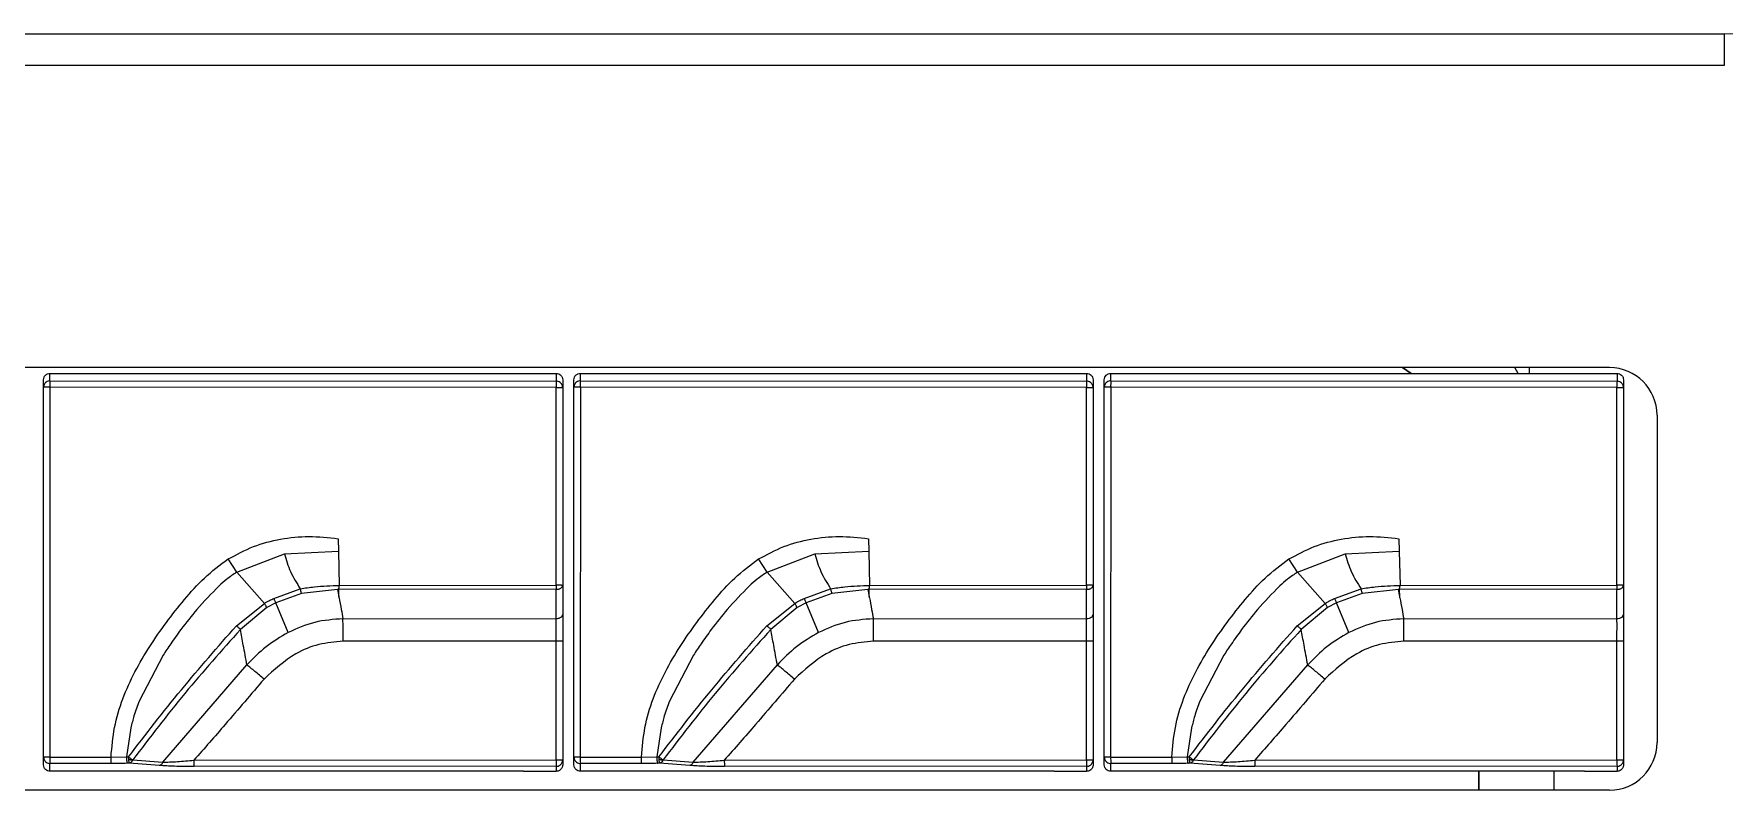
# Model space of a CAD drawing. Header units: millimetres. Extents: x 271 to 405, y 465 to 539.
# Drawn here: x 338.24 to 359.57, y 507.01 to 516.55 of the extents above; entities that cross this region are included whole.
import ezdxf

# ---------------------------------------------------------------- set-up
doc = ezdxf.new("R2010")
doc.units = ezdxf.units.MM

msp = doc.modelspace()

# ---------------------------------------------------------------- linework, layer by layer
at = {"color": 7, "linetype": 'Continuous', "lineweight": 25}
for p, q in [((290.122, 516.554), (359.573, 516.554)), ((290.122, 516.554), (358.667, 516.554)), ((359.573, 516.554), (359.573, 516.154)), ((359.573, 516.154), (290.122, 516.154)), ((358.126, 512.342), (291.621, 512.341)), ((338.443, 512.269), (344.833, 512.269)), ((338.443, 512.175), (338.443, 512.269)), ((344.833, 512.269), (344.833, 512.17)), ((345.137, 512.269), (351.527, 512.269)), ((345.137, 512.175), (345.137, 512.269)), ((351.527, 512.269), (351.527, 512.17)), ((351.831, 512.269), (358.221, 512.269)), ((351.831, 512.175), (351.831, 512.269)), ((355.513, 512.342), (355.623, 512.269)), ((355.624, 512.269), (355.514, 512.342)), ((356.974, 512.269), (356.93, 512.342)), ((357.11, 512.342), (357.11, 512.269)), ((358.221, 512.269), (358.221, 512.17)), ((338.362, 512.096), (338.362, 512.189)), ((338.362, 507.427), (338.362, 512.096)), ((338.443, 512.097), (338.442, 507.428)), ((338.443, 512.175), (344.833, 512.17)), ((344.832, 512.092), (338.443, 512.097)), ((344.832, 509.595), (344.832, 512.092)), ((344.914, 512.189), (344.914, 512.091)), ((344.914, 512.091), (344.914, 509.594)), ((345.056, 512.096), (345.056, 512.189)), ((345.056, 507.427), (345.056, 512.096)), ((345.137, 512.097), (345.136, 507.428)), ((345.137, 512.175), (351.527, 512.17)), ((351.526, 512.092), (345.137, 512.097)), ((351.526, 509.595), (351.526, 512.092)), ((351.608, 512.189), (351.608, 512.091)), ((351.608, 512.091), (351.608, 509.594)), ((351.75, 512.096), (351.75, 512.189)), ((351.75, 507.427), (351.75, 512.096)), ((351.831, 512.097), (351.83, 507.428)), ((351.831, 512.175), (358.221, 512.17)), ((358.22, 512.092), (351.831, 512.097)), ((358.22, 509.595), (358.22, 512.092)), ((358.302, 512.189), (358.302, 512.091)), ((358.302, 512.091), (358.302, 509.594)), ((358.726, 511.742), (358.726, 507.61)), ((342.078, 510.183), (342.083, 510.024)), ((348.772, 510.183), (348.777, 510.024)), ((355.466, 510.183), (355.471, 510.024)), ((340.801, 509.76), (340.691, 509.927)), ((340.801, 509.76), (341.401, 509.993)), ((341.401, 509.993), (342.083, 510.024)), ((342.083, 510.024), (342.094, 509.593)), ((347.495, 509.76), (347.385, 509.927)), ((347.495, 509.76), (348.095, 509.993)), ((348.095, 509.993), (348.777, 510.024)), ((348.777, 510.024), (348.788, 509.593)), ((354.189, 509.76), (354.079, 509.927)), ((354.189, 509.76), (354.789, 509.993)), ((354.789, 509.993), (355.471, 510.024)), ((355.471, 510.024), (355.482, 509.593)), ((341.149, 509.367), (340.801, 509.76)), ((347.843, 509.367), (347.495, 509.76)), ((354.537, 509.367), (354.189, 509.76)), ((341.267, 509.43), (341.602, 509.551)), ((341.618, 509.49), (341.293, 509.374)), ((342.073, 509.542), (341.618, 509.49)), ((342.088, 509.542), (342.073, 509.542)), ((344.832, 509.545), (342.088, 509.542)), ((342.089, 509.452), (342.088, 509.542)), ((342.094, 509.593), (344.832, 509.595)), ((344.832, 509.176), (344.832, 509.545)), ((344.914, 509.594), (344.914, 509.226)), ((347.961, 509.43), (348.296, 509.551)), ((348.312, 509.49), (347.987, 509.374)), ((348.767, 509.542), (348.312, 509.49)), ((348.782, 509.542), (348.767, 509.542)), ((351.526, 509.545), (348.782, 509.542)), ((348.784, 509.452), (348.782, 509.542)), ((348.788, 509.593), (351.526, 509.595)), ((351.526, 509.176), (351.526, 509.545)), ((351.608, 509.594), (351.608, 509.226)), ((354.655, 509.43), (354.99, 509.551)), ((355.006, 509.49), (354.681, 509.374)), ((355.461, 509.542), (355.006, 509.49)), ((355.476, 509.542), (355.461, 509.542)), ((358.22, 509.545), (355.476, 509.542)), ((355.478, 509.452), (355.476, 509.542)), ((355.482, 509.593), (358.22, 509.595)), ((358.22, 509.176), (358.22, 509.545)), ((358.302, 509.594), (358.302, 509.226)), ((340.796, 509.085), (341.149, 509.367)), ((341.179, 509.313), (340.847, 509.038)), ((341.293, 509.374), (341.179, 509.313)), ((341.449, 508.999), (341.293, 509.374)), ((347.49, 509.085), (347.843, 509.367)), ((347.873, 509.313), (347.541, 509.038)), ((347.987, 509.374), (347.873, 509.313)), ((348.143, 508.999), (347.987, 509.374)), ((354.184, 509.085), (354.537, 509.367)), ((354.567, 509.313), (354.235, 509.038)), ((354.681, 509.374), (354.567, 509.313)), ((354.837, 508.999), (354.681, 509.374)), ((342.141, 509.173), (344.832, 509.176)), ((348.835, 509.173), (351.526, 509.176)), ((355.529, 509.173), (358.22, 509.176)), ((342.142, 508.893), (344.832, 508.896)), ((344.832, 508.893), (342.142, 508.89)), ((344.832, 507.391), (344.832, 508.893)), ((344.914, 508.893), (344.914, 507.391)), ((348.836, 508.893), (351.526, 508.896)), ((351.526, 508.893), (348.836, 508.89)), ((351.526, 507.391), (351.526, 508.893)), ((351.608, 508.893), (351.608, 507.391)), ((355.53, 508.893), (358.22, 508.896)), ((358.22, 508.893), (355.53, 508.89)), ((358.22, 507.391), (358.22, 508.893)), ((358.302, 508.893), (358.302, 507.391)), ((339.87, 508.712), (339.567, 508.133)), ((346.564, 508.712), (346.261, 508.133)), ((353.258, 508.712), (352.955, 508.133)), ((339.866, 507.363), (340.929, 508.59)), ((346.56, 507.363), (347.623, 508.59)), ((353.254, 507.363), (354.317, 508.59)), ((339.464, 507.798), (339.408, 507.43)), ((346.158, 507.798), (346.102, 507.43)), ((352.852, 507.798), (352.796, 507.43)), ((338.362, 507.328), (338.362, 507.427)), ((338.442, 507.428), (339.213, 507.428)), ((339.213, 507.348), (338.443, 507.347)), ((338.443, 507.248), (338.443, 507.347)), ((339.213, 507.428), (339.408, 507.43)), ((339.408, 507.43), (339.433, 507.43)), ((339.443, 507.349), (339.419, 507.349)), ((339.433, 507.43), (339.434, 507.4)), ((339.823, 507.321), (339.443, 507.349)), ((339.487, 507.391), (339.866, 507.363)), ((340.26, 507.388), (344.832, 507.391)), ((344.914, 507.391), (344.914, 507.328)), ((345.056, 507.328), (345.056, 507.427)), ((345.136, 507.428), (345.907, 507.428)), ((345.907, 507.348), (345.137, 507.347)), ((345.137, 507.248), (345.137, 507.347)), ((345.907, 507.428), (346.102, 507.43)), ((346.102, 507.43), (346.127, 507.43)), ((346.137, 507.349), (346.113, 507.349)), ((346.127, 507.43), (346.128, 507.4)), ((346.517, 507.321), (346.137, 507.349)), ((346.181, 507.391), (346.56, 507.363)), ((346.954, 507.388), (351.526, 507.391)), ((351.608, 507.391), (351.608, 507.328)), ((351.75, 507.328), (351.75, 507.427)), ((351.83, 507.428), (352.601, 507.428)), ((352.601, 507.348), (351.831, 507.347)), ((351.831, 507.248), (351.831, 507.347)), ((352.601, 507.428), (352.796, 507.43)), ((352.796, 507.43), (352.821, 507.43)), ((352.831, 507.349), (352.807, 507.349)), ((352.821, 507.43), (352.822, 507.4)), ((353.211, 507.321), (352.831, 507.349)), ((352.875, 507.391), (353.254, 507.363)), ((353.648, 507.388), (358.22, 507.391)), ((358.302, 507.391), (358.302, 507.328)), ((344.421, 507.248), (338.443, 507.248)), ((344.833, 507.311), (340.261, 507.308)), ((344.421, 507.248), (344.833, 507.248)), ((344.833, 507.311), (344.833, 507.248)), ((351.115, 507.248), (345.137, 507.248)), ((351.527, 507.311), (346.955, 507.308)), ((351.115, 507.248), (351.527, 507.248)), ((351.527, 507.311), (351.527, 507.248)), ((357.809, 507.248), (351.831, 507.248)), ((358.221, 507.311), (353.649, 507.308)), ((356.475, 507.01), (356.475, 507.248)), ((356.476, 507.248), (356.476, 507.01)), ((357.427, 507.01), (357.427, 507.248)), ((357.809, 507.248), (358.221, 507.248)), ((358.221, 507.311), (358.221, 507.248)), ((358.126, 507.01), (291.621, 507.01))]:
    msp.add_line(p, q, dxfattribs=at)
at = {"color": 7, "linetype": 'Continuous', "lineweight": 25, "flags": 128}
for points in [[(342.092, 509.439), (342.091, 509.447), (342.089, 509.452)], [(348.786, 509.439), (348.785, 509.447), (348.784, 509.452)], [(355.48, 509.439), (355.479, 509.447), (355.478, 509.452)], [(342.142, 508.89), (342.142, 508.89), (342.142, 508.89), (342.142, 508.891), (342.142, 508.891), (342.142, 508.892), (342.142, 508.892), (342.142, 508.893), (342.142, 508.893)], [(348.836, 508.89), (348.836, 508.89), (348.836, 508.89), (348.836, 508.891), (348.836, 508.891), (348.836, 508.892), (348.836, 508.892), (348.836, 508.893), (348.836, 508.893)], [(355.53, 508.89), (355.53, 508.89), (355.53, 508.89), (355.53, 508.891), (355.53, 508.891), (355.53, 508.892), (355.53, 508.892), (355.53, 508.893), (355.53, 508.893)]]:
    msp.add_lwpolyline(points, dxfattribs=at)
at = {"color": 7, "linetype": 'Continuous', "lineweight": 25}
for centre, radius, start, end in [((359.573, 515.354), 1.2, 0, 90), ((358.126, 511.742), 0.6, 0, 90), ((341.494, 512.111), 3.052, 178.8009, 180.2767), ((347.886, 512.107), 3.054, 178.8017, 180.2763), ((348.188, 512.111), 3.052, 178.8009, 180.2767), ((354.58, 512.107), 3.054, 178.8017, 180.2763), ((354.882, 512.111), 3.052, 178.8009, 180.2767), ((361.274, 512.107), 3.054, 178.8017, 180.2763), ((428.522, 525.184), 87.853, 190.25627, 190.31585), ((353.024, 509.6), 8.192, 180.0303, 180.3847), ((435.216, 525.184), 87.853, 190.25627, 190.31585), ((359.718, 509.6), 8.192, 180.0303, 180.3847), ((441.91, 525.184), 87.853, 190.25627, 190.31585), ((366.412, 509.6), 8.192, 180.0303, 180.3847), ((358.126, 507.61), 0.6, 270, 0), ((341.388, 507.412), 2.946, 179.6961, 181.2645), ((342.159, 507.413), 2.947, 179.6961, 181.2644), ((343.244, 507.372), 2.984, 179.7067, 181.239), ((347.816, 507.376), 2.984, 179.7067, 181.239), ((348.082, 507.412), 2.946, 179.6961, 181.2645), ((348.853, 507.413), 2.947, 179.6961, 181.2644), ((349.938, 507.372), 2.984, 179.7067, 181.239), ((354.51, 507.376), 2.984, 179.7067, 181.239), ((354.776, 507.412), 2.946, 179.6961, 181.2645), ((355.547, 507.413), 2.947, 179.6961, 181.2644), ((356.632, 507.372), 2.984, 179.7067, 181.239), ((361.204, 507.376), 2.984, 179.7067, 181.239)]:
    msp.add_arc(centre, radius, start, end, dxfattribs=at)
for points, knots in [([(338.362, 512.189), (338.363, 512.2), (338.365, 512.221), (338.381, 512.243), (338.398, 512.256), (338.416, 512.267), (338.432, 512.268), (338.443, 512.269)], [0, 0, 0, 0, 0.246055, 0.49554, 0.623249, 0.746587, 1, 1, 1, 1]), ([(344.833, 512.269), (344.844, 512.268), (344.865, 512.266), (344.887, 512.25), (344.901, 512.234), (344.912, 512.216), (344.913, 512.2), (344.914, 512.189)], [0, 0, 0, 0, 0.249636, 0.501402, 0.628165, 0.75021, 1, 1, 1, 1]), ([(345.056, 512.189), (345.057, 512.2), (345.059, 512.221), (345.075, 512.243), (345.092, 512.256), (345.11, 512.267), (345.126, 512.268), (345.137, 512.269)], [0, 0, 0, 0, 0.246055, 0.49554, 0.623249, 0.746587, 1, 1, 1, 1]), ([(351.527, 512.269), (351.538, 512.268), (351.559, 512.266), (351.581, 512.25), (351.595, 512.234), (351.606, 512.216), (351.607, 512.2), (351.608, 512.189)], [0, 0, 0, 0, 0.249636, 0.501402, 0.628165, 0.75021, 1, 1, 1, 1]), ([(351.75, 512.189), (351.751, 512.2), (351.753, 512.221), (351.769, 512.243), (351.786, 512.256), (351.804, 512.267), (351.82, 512.268), (351.831, 512.269)], [0, 0, 0, 0, 0.246055, 0.49554, 0.623249, 0.746587, 1, 1, 1, 1]), ([(358.221, 512.269), (358.232, 512.268), (358.253, 512.266), (358.275, 512.25), (358.289, 512.234), (358.3, 512.216), (358.301, 512.2), (358.302, 512.189)], [0, 0, 0, 0, 0.249636, 0.501402, 0.628165, 0.75021, 1, 1, 1, 1]), ([(338.443, 512.175), (338.436, 512.175), (338.418, 512.173), (338.397, 512.162), (338.381, 512.148), (338.371, 512.133), (338.364, 512.115), (338.363, 512.102), (338.362, 512.096)], [0, 0, 0, 0, 0.182036, 0.411431, 0.545976, 0.690302, 0.842527, 1, 1, 1, 1]), ([(338.443, 512.097), (338.432, 512.097), (338.417, 512.097), (338.398, 512.096), (338.385, 512.096), (338.375, 512.096), (338.365, 512.096), (338.363, 512.096), (338.362, 512.096)], [0, 0, 0, 0, 0.243743, 0.372827, 0.502302, 0.631379, 0.759406, 1, 1, 1, 1]), ([(344.832, 512.092), (344.84, 512.092), (344.857, 512.092), (344.879, 512.092), (344.895, 512.091), (344.905, 512.091), (344.913, 512.091), (344.914, 512.091), (344.914, 512.091)], [0, 0, 0, 0, 0.181752, 0.411268, 0.545131, 0.689867, 0.842768, 1, 1, 1, 1]), ([(344.914, 512.091), (344.914, 512.097), (344.913, 512.11), (344.905, 512.128), (344.895, 512.143), (344.879, 512.158), (344.858, 512.168), (344.841, 512.17), (344.833, 512.17)], [0, 0, 0, 0, 0.157473, 0.309699, 0.454025, 0.58857, 0.817964, 1, 1, 1, 1]), ([(345.137, 512.175), (345.13, 512.175), (345.112, 512.173), (345.091, 512.162), (345.075, 512.148), (345.065, 512.133), (345.058, 512.115), (345.057, 512.102), (345.056, 512.096)], [0, 0, 0, 0, 0.182036, 0.411431, 0.545976, 0.690302, 0.842527, 1, 1, 1, 1]), ([(345.137, 512.097), (345.126, 512.097), (345.111, 512.097), (345.092, 512.096), (345.079, 512.096), (345.069, 512.096), (345.059, 512.096), (345.057, 512.096), (345.056, 512.096)], [0, 0, 0, 0, 0.243743, 0.372827, 0.502302, 0.631379, 0.759406, 1, 1, 1, 1]), ([(351.526, 512.092), (351.534, 512.092), (351.551, 512.092), (351.573, 512.092), (351.589, 512.091), (351.599, 512.091), (351.607, 512.091), (351.608, 512.091), (351.608, 512.091)], [0, 0, 0, 0, 0.181752, 0.411268, 0.545131, 0.689867, 0.842768, 1, 1, 1, 1]), ([(351.608, 512.091), (351.608, 512.097), (351.607, 512.11), (351.599, 512.128), (351.589, 512.143), (351.573, 512.158), (351.552, 512.168), (351.535, 512.17), (351.527, 512.17)], [0, 0, 0, 0, 0.157473, 0.309699, 0.454025, 0.58857, 0.817964, 1, 1, 1, 1]), ([(351.831, 512.175), (351.824, 512.175), (351.806, 512.173), (351.785, 512.162), (351.769, 512.148), (351.759, 512.133), (351.752, 512.115), (351.751, 512.102), (351.75, 512.096)], [0, 0, 0, 0, 0.182036, 0.411431, 0.545976, 0.690302, 0.842527, 1, 1, 1, 1]), ([(351.831, 512.097), (351.82, 512.097), (351.805, 512.097), (351.786, 512.096), (351.773, 512.096), (351.763, 512.096), (351.753, 512.096), (351.751, 512.096), (351.75, 512.096)], [0, 0, 0, 0, 0.243743, 0.372827, 0.502302, 0.631379, 0.759406, 1, 1, 1, 1]), ([(358.22, 512.092), (358.228, 512.092), (358.245, 512.092), (358.267, 512.092), (358.283, 512.091), (358.293, 512.091), (358.301, 512.091), (358.302, 512.091), (358.302, 512.091)], [0, 0, 0, 0, 0.181752, 0.411268, 0.545131, 0.689867, 0.842768, 1, 1, 1, 1]), ([(358.302, 512.091), (358.302, 512.097), (358.301, 512.11), (358.293, 512.128), (358.283, 512.143), (358.267, 512.158), (358.246, 512.168), (358.229, 512.17), (358.221, 512.17)], [0, 0, 0, 0, 0.157473, 0.309699, 0.454025, 0.58857, 0.817964, 1, 1, 1, 1]), ([(340.691, 509.927), (340.796, 509.983), (341.006, 510.095), (341.353, 510.187), (341.714, 510.223), (341.956, 510.196), (342.078, 510.183)], [0, 0, 0, 0, 0.248333, 0.494266, 0.743232, 1, 1, 1, 1]), ([(347.385, 509.927), (347.49, 509.983), (347.7, 510.095), (348.047, 510.187), (348.408, 510.223), (348.65, 510.196), (348.772, 510.183)], [0, 0, 0, 0, 0.248333, 0.494266, 0.743232, 1, 1, 1, 1]), ([(354.079, 509.927), (354.184, 509.983), (354.394, 510.095), (354.741, 510.187), (355.102, 510.223), (355.344, 510.196), (355.466, 510.183)], [0, 0, 0, 0, 0.2483334, 0.4942662, 0.7432317, 1, 1, 1, 1]), ([(339.213, 507.428), (339.224, 507.554), (339.246, 507.804), (339.39, 508.285), (339.687, 508.832), (340.056, 509.325), (340.386, 509.699), (340.588, 509.85), (340.691, 509.927)], [0, 0, 0, 0, 0.126243, 0.252407, 0.500957, 0.747041, 0.871227, 1, 1, 1, 1]), ([(341.401, 509.993), (341.424, 509.916), (341.471, 509.76), (341.558, 509.621), (341.602, 509.551)], [0, 0, 0, 0, 0.48812, 1, 1, 1, 1]), ([(345.907, 507.428), (345.918, 507.554), (345.94, 507.804), (346.084, 508.285), (346.381, 508.832), (346.75, 509.325), (347.08, 509.699), (347.282, 509.85), (347.385, 509.927)], [0, 0, 0, 0, 0.126243, 0.252407, 0.500957, 0.747041, 0.871227, 1, 1, 1, 1]), ([(348.095, 509.993), (348.118, 509.916), (348.165, 509.76), (348.252, 509.621), (348.296, 509.551)], [0, 0, 0, 0, 0.48812, 1, 1, 1, 1]), ([(352.601, 507.428), (352.612, 507.554), (352.634, 507.804), (352.778, 508.285), (353.075, 508.832), (353.444, 509.325), (353.774, 509.699), (353.976, 509.85), (354.079, 509.927)], [0, 0, 0, 0, 0.126243, 0.252407, 0.500957, 0.747041, 0.871227, 1, 1, 1, 1]), ([(354.789, 509.993), (354.812, 509.916), (354.859, 509.76), (354.946, 509.621), (354.99, 509.551)], [0, 0, 0, 0, 0.48812, 1, 1, 1, 1]), ([(340.801, 509.76), (340.757, 509.732), (340.678, 509.679), (340.608, 509.615), (340.577, 509.587)], [0, 0, 0, 0, 0.548877, 1, 1, 1, 1]), ([(347.495, 509.76), (347.451, 509.732), (347.372, 509.679), (347.302, 509.615), (347.271, 509.587)], [0, 0, 0, 0, 0.548877, 1, 1, 1, 1]), ([(354.189, 509.76), (354.145, 509.732), (354.066, 509.679), (353.996, 509.615), (353.965, 509.587)], [0, 0, 0, 0, 0.548877, 1, 1, 1, 1]), ([(340.577, 509.587), (340.481, 509.49), (340.309, 509.317), (340.161, 509.123), (340.095, 509.037)], [0, 0, 0, 0, 0.556874, 1, 1, 1, 1]), ([(341.602, 509.551), (341.661, 509.56), (341.824, 509.586), (341.989, 509.59), (342.094, 509.593)], [0, 0, 0, 0, 0.363352, 1, 1, 1, 1]), ([(341.618, 509.49), (341.617, 509.495), (341.615, 509.503), (341.611, 509.519), (341.607, 509.535), (341.604, 509.545), (341.602, 509.551)], [0, 0, 0, 0, 0.24719, 0.499867, 0.752615, 1, 1, 1, 1]), ([(344.914, 509.594), (344.913, 509.594), (344.911, 509.594), (344.901, 509.595), (344.891, 509.595), (344.877, 509.595), (344.858, 509.595), (344.843, 509.595), (344.832, 509.595)], [0, 0, 0, 0, 0.240463, 0.368553, 0.497681, 0.627218, 0.756382, 1, 1, 1, 1]), ([(344.832, 509.545), (344.843, 509.545), (344.859, 509.546), (344.877, 509.552), (344.891, 509.559), (344.901, 509.567), (344.911, 509.578), (344.913, 509.588), (344.914, 509.594)], [0, 0, 0, 0, 0.241127, 0.370686, 0.502719, 0.634695, 0.763396, 1, 1, 1, 1]), ([(347.271, 509.587), (347.175, 509.49), (347.003, 509.317), (346.855, 509.123), (346.789, 509.037)], [0, 0, 0, 0, 0.556874, 1, 1, 1, 1]), ([(348.296, 509.551), (348.355, 509.56), (348.518, 509.586), (348.683, 509.59), (348.788, 509.593)], [0, 0, 0, 0, 0.363352, 1, 1, 1, 1]), ([(348.312, 509.49), (348.311, 509.495), (348.309, 509.503), (348.305, 509.519), (348.301, 509.535), (348.298, 509.545), (348.296, 509.551)], [0, 0, 0, 0, 0.24719, 0.499867, 0.752615, 1, 1, 1, 1]), ([(351.608, 509.594), (351.607, 509.594), (351.605, 509.594), (351.595, 509.595), (351.585, 509.595), (351.571, 509.595), (351.552, 509.595), (351.537, 509.595), (351.526, 509.595)], [0, 0, 0, 0, 0.240463, 0.368553, 0.497681, 0.627218, 0.756382, 1, 1, 1, 1]), ([(351.526, 509.545), (351.537, 509.545), (351.553, 509.546), (351.571, 509.552), (351.585, 509.559), (351.595, 509.567), (351.605, 509.578), (351.607, 509.588), (351.608, 509.594)], [0, 0, 0, 0, 0.241127, 0.370686, 0.502719, 0.634695, 0.763396, 1, 1, 1, 1]), ([(353.965, 509.587), (353.869, 509.49), (353.697, 509.317), (353.549, 509.123), (353.483, 509.037)], [0, 0, 0, 0, 0.5568741, 1, 1, 1, 1]), ([(354.99, 509.551), (355.049, 509.56), (355.212, 509.586), (355.377, 509.59), (355.482, 509.593)], [0, 0, 0, 0, 0.363352, 1, 1, 1, 1]), ([(355.006, 509.49), (355.005, 509.495), (355.003, 509.503), (354.999, 509.519), (354.995, 509.535), (354.992, 509.545), (354.99, 509.551)], [0, 0, 0, 0, 0.24719, 0.499867, 0.752615, 1, 1, 1, 1]), ([(358.302, 509.594), (358.301, 509.594), (358.299, 509.594), (358.289, 509.595), (358.279, 509.595), (358.265, 509.595), (358.246, 509.595), (358.231, 509.595), (358.22, 509.595)], [0, 0, 0, 0, 0.240463, 0.368553, 0.497681, 0.627218, 0.756382, 1, 1, 1, 1]), ([(358.22, 509.545), (358.231, 509.545), (358.247, 509.546), (358.265, 509.552), (358.279, 509.559), (358.289, 509.567), (358.299, 509.578), (358.301, 509.588), (358.302, 509.594)], [0, 0, 0, 0, 0.241127, 0.370686, 0.502719, 0.634695, 0.763396, 1, 1, 1, 1]), ([(341.149, 509.367), (341.17, 509.379), (341.209, 509.402), (341.25, 509.421), (341.267, 509.43)], [0, 0, 0, 0, 0.557096, 1, 1, 1, 1]), ([(341.179, 509.313), (341.177, 509.317), (341.173, 509.325), (341.166, 509.339), (341.157, 509.353), (341.152, 509.362), (341.149, 509.367)], [0, 0, 0, 0, 0.247051, 0.499713, 0.752528, 1, 1, 1, 1]), ([(341.293, 509.374), (341.291, 509.378), (341.288, 509.387), (341.282, 509.401), (341.275, 509.415), (341.27, 509.425), (341.267, 509.43)], [0, 0, 0, 0, 0.247246, 0.499807, 0.752471, 1, 1, 1, 1]), ([(342.092, 509.439), (342.101, 509.39), (342.117, 509.301), (342.134, 509.212), (342.141, 509.173)], [0, 0, 0, 0, 0.560088, 1, 1, 1, 1]), ([(347.843, 509.367), (347.864, 509.379), (347.903, 509.402), (347.944, 509.421), (347.961, 509.43)], [0, 0, 0, 0, 0.557096, 1, 1, 1, 1]), ([(347.873, 509.313), (347.871, 509.317), (347.867, 509.325), (347.86, 509.339), (347.851, 509.353), (347.846, 509.362), (347.843, 509.367)], [0, 0, 0, 0, 0.247051, 0.499713, 0.752528, 1, 1, 1, 1]), ([(347.987, 509.374), (347.985, 509.378), (347.982, 509.387), (347.976, 509.401), (347.969, 509.415), (347.964, 509.425), (347.961, 509.43)], [0, 0, 0, 0, 0.247246, 0.499807, 0.752471, 1, 1, 1, 1]), ([(348.786, 509.439), (348.795, 509.39), (348.811, 509.301), (348.828, 509.212), (348.835, 509.173)], [0, 0, 0, 0, 0.560088, 1, 1, 1, 1]), ([(354.537, 509.367), (354.558, 509.379), (354.597, 509.402), (354.638, 509.421), (354.655, 509.43)], [0, 0, 0, 0, 0.557096, 1, 1, 1, 1]), ([(354.567, 509.313), (354.565, 509.317), (354.561, 509.325), (354.554, 509.339), (354.545, 509.353), (354.54, 509.362), (354.537, 509.367)], [0, 0, 0, 0, 0.247051, 0.499713, 0.752528, 1, 1, 1, 1]), ([(354.681, 509.374), (354.679, 509.378), (354.676, 509.387), (354.67, 509.401), (354.663, 509.415), (354.658, 509.425), (354.655, 509.43)], [0, 0, 0, 0, 0.247246, 0.499807, 0.752471, 1, 1, 1, 1]), ([(355.48, 509.439), (355.489, 509.39), (355.505, 509.301), (355.522, 509.212), (355.529, 509.173)], [0, 0, 0, 0, 0.560088, 1, 1, 1, 1]), ([(339.433, 507.43), (339.652, 507.714), (340.09, 508.28), (340.562, 508.818), (340.796, 509.085)], [0, 0, 0, 0, 0.502993, 1, 1, 1, 1]), ([(340.847, 509.038), (340.843, 509.041), (340.837, 509.048), (340.824, 509.06), (340.81, 509.073), (340.801, 509.081), (340.796, 509.085)], [0, 0, 0, 0, 0.2460472, 0.4994419, 0.7531397, 1, 1, 1, 1]), ([(342.141, 509.173), (342.02, 509.164), (341.779, 509.147), (341.559, 509.048), (341.449, 508.999)], [0, 0, 0, 0, 0.50027, 1, 1, 1, 1]), ([(344.832, 509.176), (344.843, 509.177), (344.859, 509.178), (344.877, 509.184), (344.891, 509.191), (344.901, 509.199), (344.911, 509.21), (344.913, 509.22), (344.914, 509.226)], [0, 0, 0, 0, 0.241128, 0.370687, 0.50272, 0.634695, 0.763396, 1, 1, 1, 1]), ([(344.914, 509.226), (344.914, 509.169), (344.914, 509.067), (344.914, 508.946), (344.914, 508.893)], [0, 0, 0, 0, 0.558262, 1, 1, 1, 1]), ([(346.127, 507.43), (346.346, 507.714), (346.784, 508.28), (347.256, 508.818), (347.49, 509.085)], [0, 0, 0, 0, 0.502993, 1, 1, 1, 1]), ([(347.541, 509.038), (347.537, 509.041), (347.531, 509.048), (347.518, 509.06), (347.504, 509.073), (347.495, 509.081), (347.49, 509.085)], [0, 0, 0, 0, 0.246047, 0.499442, 0.75314, 1, 1, 1, 1]), ([(348.835, 509.173), (348.714, 509.164), (348.473, 509.147), (348.253, 509.048), (348.143, 508.999)], [0, 0, 0, 0, 0.50027, 1, 1, 1, 1]), ([(351.526, 509.176), (351.537, 509.177), (351.553, 509.178), (351.571, 509.184), (351.585, 509.191), (351.595, 509.199), (351.605, 509.21), (351.607, 509.22), (351.608, 509.226)], [0, 0, 0, 0, 0.241128, 0.370687, 0.50272, 0.634695, 0.763396, 1, 1, 1, 1]), ([(351.608, 509.226), (351.608, 509.169), (351.608, 509.067), (351.608, 508.946), (351.608, 508.893)], [0, 0, 0, 0, 0.558262, 1, 1, 1, 1]), ([(352.821, 507.43), (353.04, 507.714), (353.478, 508.28), (353.95, 508.818), (354.184, 509.085)], [0, 0, 0, 0, 0.502993, 1, 1, 1, 1]), ([(354.235, 509.038), (354.231, 509.041), (354.225, 509.048), (354.212, 509.06), (354.198, 509.073), (354.189, 509.081), (354.184, 509.085)], [0, 0, 0, 0, 0.246047, 0.499442, 0.75314, 1, 1, 1, 1]), ([(355.529, 509.173), (355.408, 509.164), (355.167, 509.147), (354.947, 509.048), (354.837, 508.999)], [0, 0, 0, 0, 0.50027, 1, 1, 1, 1]), ([(358.22, 509.176), (358.231, 509.177), (358.247, 509.178), (358.265, 509.184), (358.279, 509.191), (358.289, 509.199), (358.299, 509.21), (358.301, 509.22), (358.302, 509.226)], [0, 0, 0, 0, 0.241128, 0.370687, 0.50272, 0.634695, 0.763396, 1, 1, 1, 1]), ([(358.302, 509.226), (358.302, 509.169), (358.302, 509.067), (358.302, 508.946), (358.302, 508.893)], [0, 0, 0, 0, 0.558262, 1, 1, 1, 1]), ([(340.847, 509.038), (340.61, 508.772), (340.136, 508.239), (339.703, 507.674), (339.487, 507.391)], [0, 0, 0, 0, 0.499871, 1, 1, 1, 1]), ([(340.095, 509.037), (340.052, 508.977), (339.974, 508.871), (339.902, 508.761), (339.87, 508.712)], [0, 0, 0, 0, 0.560178, 1, 1, 1, 1]), ([(340.929, 508.59), (340.914, 508.673), (340.886, 508.823), (340.859, 508.972), (340.847, 509.038)], [0, 0, 0, 0, 0.558805, 1, 1, 1, 1]), ([(341.449, 508.999), (341.353, 508.943), (341.161, 508.83), (341.007, 508.67), (340.929, 508.59)], [0, 0, 0, 0, 0.499581, 1, 1, 1, 1]), ([(342.142, 508.89), (342.039, 508.88), (341.833, 508.862), (341.476, 508.716), (341.272, 508.529), (341.145, 508.412)], [0, 0, 0, 0, 0.272237, 0.547518, 1, 1, 1, 1]), ([(344.832, 508.893), (344.832, 508.894), (344.832, 508.895), (344.832, 508.896), (344.832, 508.896)], [0, 0, 0, 0, 0.560035, 1, 1, 1, 1]), ([(344.832, 508.893), (344.843, 508.893), (344.858, 508.893), (344.877, 508.893), (344.891, 508.893), (344.901, 508.893), (344.911, 508.893), (344.913, 508.893), (344.914, 508.893)], [0, 0, 0, 0, 0.240915, 0.370391, 0.5023, 0.633826, 0.762244, 1, 1, 1, 1]), ([(347.541, 509.038), (347.304, 508.772), (346.83, 508.239), (346.397, 507.674), (346.181, 507.391)], [0, 0, 0, 0, 0.499871, 1, 1, 1, 1]), ([(346.789, 509.037), (346.746, 508.977), (346.668, 508.871), (346.596, 508.761), (346.564, 508.712)], [0, 0, 0, 0, 0.560178, 1, 1, 1, 1]), ([(347.623, 508.59), (347.608, 508.673), (347.58, 508.823), (347.553, 508.972), (347.541, 509.038)], [0, 0, 0, 0, 0.558805, 1, 1, 1, 1]), ([(348.143, 508.999), (348.047, 508.943), (347.855, 508.83), (347.701, 508.67), (347.623, 508.59)], [0, 0, 0, 0, 0.499581, 1, 1, 1, 1]), ([(348.836, 508.89), (348.733, 508.88), (348.527, 508.862), (348.17, 508.716), (347.966, 508.529), (347.839, 508.412)], [0, 0, 0, 0, 0.272237, 0.547518, 1, 1, 1, 1]), ([(351.526, 508.893), (351.526, 508.894), (351.526, 508.895), (351.526, 508.896), (351.526, 508.896)], [0, 0, 0, 0, 0.560035, 1, 1, 1, 1]), ([(351.526, 508.893), (351.537, 508.893), (351.552, 508.893), (351.571, 508.893), (351.585, 508.893), (351.595, 508.893), (351.605, 508.893), (351.607, 508.893), (351.608, 508.893)], [0, 0, 0, 0, 0.240915, 0.370391, 0.5023, 0.633826, 0.762244, 1, 1, 1, 1]), ([(354.235, 509.038), (353.998, 508.772), (353.524, 508.239), (353.091, 507.674), (352.875, 507.391)], [0, 0, 0, 0, 0.499871, 1, 1, 1, 1]), ([(353.483, 509.037), (353.44, 508.977), (353.362, 508.871), (353.29, 508.761), (353.258, 508.712)], [0, 0, 0, 0, 0.560178, 1, 1, 1, 1]), ([(354.317, 508.59), (354.302, 508.673), (354.274, 508.823), (354.247, 508.972), (354.235, 509.038)], [0, 0, 0, 0, 0.558805, 1, 1, 1, 1]), ([(354.837, 508.999), (354.741, 508.943), (354.549, 508.83), (354.395, 508.67), (354.317, 508.59)], [0, 0, 0, 0, 0.499581, 1, 1, 1, 1]), ([(355.53, 508.89), (355.427, 508.88), (355.221, 508.862), (354.864, 508.716), (354.66, 508.529), (354.533, 508.412)], [0, 0, 0, 0, 0.272237, 0.547518, 1, 1, 1, 1]), ([(358.22, 508.893), (358.22, 508.894), (358.22, 508.895), (358.22, 508.896), (358.22, 508.896)], [0, 0, 0, 0, 0.560035, 1, 1, 1, 1]), ([(358.22, 508.893), (358.231, 508.893), (358.246, 508.893), (358.265, 508.893), (358.279, 508.893), (358.289, 508.893), (358.299, 508.893), (358.301, 508.893), (358.302, 508.893)], [0, 0, 0, 0, 0.240915, 0.370391, 0.5023, 0.633826, 0.762244, 1, 1, 1, 1]), ([(341.145, 508.412), (340.982, 508.221), (340.689, 507.877), (340.392, 507.538), (340.26, 507.388)], [0, 0, 0, 0, 0.55723, 1, 1, 1, 1]), ([(341.145, 508.412), (341.125, 508.429), (341.085, 508.462), (341.028, 508.509), (340.974, 508.553), (340.944, 508.578), (340.929, 508.59)], [0, 0, 0, 0, 0.250369, 0.500556, 0.750451, 1, 1, 1, 1]), ([(347.839, 508.412), (347.676, 508.221), (347.383, 507.877), (347.086, 507.538), (346.954, 507.388)], [0, 0, 0, 0, 0.55723, 1, 1, 1, 1]), ([(347.839, 508.412), (347.819, 508.429), (347.779, 508.462), (347.722, 508.509), (347.668, 508.553), (347.638, 508.578), (347.623, 508.59)], [0, 0, 0, 0, 0.250369, 0.500556, 0.750451, 1, 1, 1, 1]), ([(354.533, 508.412), (354.37, 508.221), (354.077, 507.877), (353.78, 507.538), (353.648, 507.388)], [0, 0, 0, 0, 0.55723, 1, 1, 1, 1]), ([(354.533, 508.412), (354.513, 508.429), (354.473, 508.462), (354.416, 508.509), (354.362, 508.553), (354.332, 508.578), (354.317, 508.59)], [0, 0, 0, 0, 0.250369, 0.500556, 0.750451, 1, 1, 1, 1]), ([(339.567, 508.133), (339.544, 508.072), (339.503, 507.962), (339.476, 507.848), (339.464, 507.798)], [0, 0, 0, 0, 0.560421, 1, 1, 1, 1]), ([(346.261, 508.133), (346.238, 508.072), (346.197, 507.962), (346.17, 507.848), (346.158, 507.798)], [0, 0, 0, 0, 0.560421, 1, 1, 1, 1]), ([(352.955, 508.133), (352.932, 508.072), (352.891, 507.962), (352.864, 507.848), (352.852, 507.798)], [0, 0, 0, 0, 0.560421, 1, 1, 1, 1]), ([(338.442, 507.428), (338.435, 507.428), (338.418, 507.428), (338.397, 507.427), (338.381, 507.427), (338.371, 507.427), (338.363, 507.427), (338.363, 507.427), (338.362, 507.427)], [0, 0, 0, 0, 0.181975, 0.411373, 0.545073, 0.689667, 0.84255, 1, 1, 1, 1]), ([(338.362, 507.427), (338.363, 507.42), (338.364, 507.407), (338.371, 507.389), (338.381, 507.374), (338.39, 507.367), (338.395, 507.363)], [0, 0, 0, 0, 0.267539, 0.526165, 0.771462, 1, 1, 1, 1]), ([(339.419, 507.349), (339.381, 507.348), (339.313, 507.348), (339.244, 507.348), (339.213, 507.348)], [0, 0, 0, 0, 0.559986, 1, 1, 1, 1]), ([(339.408, 507.43), (339.408, 507.42), (339.409, 507.4), (339.411, 507.374), (339.415, 507.355), (339.418, 507.351), (339.419, 507.349)], [0, 0, 0, 0, 0.250182, 0.500001, 0.749816, 1, 1, 1, 1]), ([(339.487, 507.391), (339.483, 507.394), (339.476, 507.398), (339.463, 507.408), (339.448, 507.419), (339.438, 507.426), (339.433, 507.43)], [0, 0, 0, 0, 0.221754, 0.487119, 0.729135, 1, 1, 1, 1]), ([(339.434, 507.4), (339.434, 507.394), (339.435, 507.38), (339.438, 507.364), (339.44, 507.353), (339.442, 507.351), (339.443, 507.349)], [0, 0, 0, 0, 0.25001, 0.499562, 0.749799, 1, 1, 1, 1]), ([(339.434, 507.4), (339.44, 507.399), (339.451, 507.395), (339.47, 507.392), (339.481, 507.392), (339.487, 507.391)], [0, 0, 0, 0, 0.332362, 0.622962, 1, 1, 1, 1]), ([(339.487, 507.391), (339.484, 507.386), (339.479, 507.374), (339.468, 507.362), (339.456, 507.352), (339.448, 507.35), (339.443, 507.349)], [0, 0, 0, 0, 0.249812, 0.499999, 0.750183, 1, 1, 1, 1]), ([(339.866, 507.363), (339.863, 507.357), (339.858, 507.346), (339.847, 507.333), (339.835, 507.324), (339.827, 507.322), (339.822, 507.321)], [0, 0, 0, 0, 0.245528, 0.499445, 0.753667, 1, 1, 1, 1]), ([(339.866, 507.363), (339.894, 507.364), (339.952, 507.365), (340.084, 507.373), (340.19, 507.382), (340.26, 507.388)], [0, 0, 0, 0, 0.243767, 0.492923, 1, 1, 1, 1]), ([(344.832, 507.391), (344.843, 507.391), (344.858, 507.391), (344.877, 507.391), (344.891, 507.391), (344.901, 507.391), (344.911, 507.391), (344.913, 507.391), (344.914, 507.391)], [0, 0, 0, 0, 0.243617, 0.372782, 0.502319, 0.631448, 0.759539, 1, 1, 1, 1]), ([(344.833, 507.311), (344.841, 507.312), (344.858, 507.313), (344.879, 507.324), (344.895, 507.339), (344.905, 507.354), (344.913, 507.371), (344.914, 507.384), (344.914, 507.391)], [0, 0, 0, 0, 0.182036, 0.411431, 0.545976, 0.690302, 0.842527, 1, 1, 1, 1]), ([(345.136, 507.428), (345.129, 507.428), (345.112, 507.428), (345.091, 507.427), (345.075, 507.427), (345.065, 507.427), (345.057, 507.427), (345.057, 507.427), (345.056, 507.427)], [0, 0, 0, 0, 0.181975, 0.411373, 0.545073, 0.689667, 0.84255, 1, 1, 1, 1]), ([(345.056, 507.427), (345.057, 507.42), (345.058, 507.407), (345.065, 507.389), (345.075, 507.374), (345.084, 507.367), (345.089, 507.363)], [0, 0, 0, 0, 0.267539, 0.526165, 0.771462, 1, 1, 1, 1]), ([(346.113, 507.349), (346.075, 507.348), (346.007, 507.348), (345.938, 507.348), (345.907, 507.348)], [0, 0, 0, 0, 0.5599855, 1, 1, 1, 1]), ([(346.102, 507.43), (346.102, 507.42), (346.103, 507.4), (346.105, 507.374), (346.109, 507.355), (346.112, 507.351), (346.113, 507.349)], [0, 0, 0, 0, 0.2501817, 0.5000014, 0.7498159, 1, 1, 1, 1]), ([(346.181, 507.391), (346.177, 507.394), (346.17, 507.398), (346.157, 507.408), (346.142, 507.419), (346.132, 507.426), (346.127, 507.43)], [0, 0, 0, 0, 0.221754, 0.487119, 0.729135, 1, 1, 1, 1]), ([(346.128, 507.4), (346.128, 507.394), (346.129, 507.38), (346.132, 507.364), (346.134, 507.353), (346.136, 507.351), (346.137, 507.349)], [0, 0, 0, 0, 0.2500097, 0.4995617, 0.7497994, 1, 1, 1, 1]), ([(346.128, 507.4), (346.134, 507.399), (346.145, 507.395), (346.164, 507.392), (346.175, 507.392), (346.181, 507.391)], [0, 0, 0, 0, 0.332362, 0.622962, 1, 1, 1, 1]), ([(346.181, 507.391), (346.178, 507.386), (346.173, 507.374), (346.162, 507.362), (346.15, 507.352), (346.142, 507.35), (346.137, 507.349)], [0, 0, 0, 0, 0.249812, 0.499999, 0.750183, 1, 1, 1, 1]), ([(346.56, 507.363), (346.557, 507.357), (346.552, 507.346), (346.541, 507.333), (346.529, 507.324), (346.521, 507.322), (346.517, 507.321)], [0, 0, 0, 0, 0.245528, 0.499445, 0.753667, 1, 1, 1, 1]), ([(346.56, 507.363), (346.588, 507.364), (346.646, 507.365), (346.778, 507.373), (346.884, 507.382), (346.954, 507.388)], [0, 0, 0, 0, 0.2437665, 0.4929234, 1, 1, 1, 1]), ([(351.526, 507.391), (351.537, 507.391), (351.552, 507.391), (351.571, 507.391), (351.585, 507.391), (351.595, 507.391), (351.605, 507.391), (351.607, 507.391), (351.608, 507.391)], [0, 0, 0, 0, 0.243617, 0.372782, 0.502319, 0.631448, 0.759539, 1, 1, 1, 1]), ([(351.527, 507.311), (351.535, 507.312), (351.552, 507.313), (351.573, 507.324), (351.589, 507.339), (351.599, 507.354), (351.607, 507.371), (351.608, 507.384), (351.608, 507.391)], [0, 0, 0, 0, 0.182036, 0.411431, 0.545976, 0.690302, 0.842527, 1, 1, 1, 1]), ([(351.83, 507.428), (351.823, 507.428), (351.806, 507.428), (351.785, 507.427), (351.769, 507.427), (351.759, 507.427), (351.751, 507.427), (351.751, 507.427), (351.75, 507.427)], [0, 0, 0, 0, 0.181975, 0.411373, 0.545073, 0.689667, 0.84255, 1, 1, 1, 1]), ([(351.75, 507.427), (351.751, 507.42), (351.752, 507.407), (351.759, 507.389), (351.769, 507.374), (351.778, 507.367), (351.783, 507.363)], [0, 0, 0, 0, 0.267539, 0.526165, 0.771462, 1, 1, 1, 1]), ([(352.807, 507.349), (352.769, 507.348), (352.701, 507.348), (352.632, 507.348), (352.601, 507.348)], [0, 0, 0, 0, 0.559986, 1, 1, 1, 1]), ([(352.796, 507.43), (352.796, 507.42), (352.797, 507.4), (352.799, 507.374), (352.803, 507.355), (352.806, 507.351), (352.807, 507.349)], [0, 0, 0, 0, 0.2501817, 0.5000014, 0.7498159, 1, 1, 1, 1]), ([(352.875, 507.391), (352.871, 507.394), (352.864, 507.398), (352.851, 507.408), (352.836, 507.419), (352.826, 507.426), (352.821, 507.43)], [0, 0, 0, 0, 0.2217539, 0.4871195, 0.7291354, 1, 1, 1, 1]), ([(352.822, 507.4), (352.822, 507.394), (352.823, 507.38), (352.826, 507.364), (352.828, 507.353), (352.83, 507.351), (352.831, 507.349)], [0, 0, 0, 0, 0.25001, 0.499562, 0.749799, 1, 1, 1, 1]), ([(352.822, 507.4), (352.828, 507.399), (352.839, 507.395), (352.858, 507.392), (352.869, 507.392), (352.875, 507.391)], [0, 0, 0, 0, 0.332362, 0.622962, 1, 1, 1, 1]), ([(352.875, 507.391), (352.872, 507.386), (352.867, 507.374), (352.856, 507.362), (352.844, 507.352), (352.836, 507.35), (352.831, 507.349)], [0, 0, 0, 0, 0.249812, 0.499999, 0.750183, 1, 1, 1, 1]), ([(353.254, 507.363), (353.251, 507.357), (353.246, 507.346), (353.235, 507.333), (353.223, 507.324), (353.215, 507.322), (353.211, 507.321)], [0, 0, 0, 0, 0.245528, 0.499445, 0.753667, 1, 1, 1, 1]), ([(353.254, 507.363), (353.282, 507.364), (353.34, 507.365), (353.472, 507.373), (353.578, 507.382), (353.648, 507.388)], [0, 0, 0, 0, 0.2437665, 0.4929234, 1, 1, 1, 1]), ([(358.22, 507.391), (358.231, 507.391), (358.246, 507.391), (358.265, 507.391), (358.279, 507.391), (358.289, 507.391), (358.299, 507.391), (358.301, 507.391), (358.302, 507.391)], [0, 0, 0, 0, 0.243617, 0.372782, 0.502319, 0.631448, 0.759539, 1, 1, 1, 1]), ([(358.221, 507.311), (358.229, 507.312), (358.246, 507.313), (358.267, 507.324), (358.283, 507.339), (358.293, 507.354), (358.301, 507.371), (358.302, 507.384), (358.302, 507.391)], [0, 0, 0, 0, 0.182036, 0.411431, 0.545976, 0.690302, 0.842527, 1, 1, 1, 1]), ([(338.443, 507.248), (338.433, 507.249), (338.411, 507.251), (338.389, 507.267), (338.375, 507.283), (338.365, 507.302), (338.363, 507.318), (338.362, 507.328)], [0, 0, 0, 0, 0.249649, 0.501423, 0.628183, 0.750223, 1, 1, 1, 1]), ([(340.261, 507.308), (340.176, 507.308), (340.017, 507.309), (339.884, 507.317), (339.823, 507.321)], [0, 0, 0, 0, 0.535867, 1, 1, 1, 1]), ([(344.905, 507.291), (344.901, 507.285), (344.893, 507.272), (344.875, 507.259), (344.855, 507.25), (344.84, 507.249), (344.833, 507.248)], [0, 0, 0, 0, 0.25003, 0.506976, 0.750519, 1, 1, 1, 1]), ([(344.914, 507.328), (344.914, 507.322), (344.913, 507.309), (344.907, 507.297), (344.905, 507.291)], [0, 0, 0, 0, 0.49972, 1, 1, 1, 1]), ([(345.137, 507.248), (345.127, 507.249), (345.105, 507.251), (345.083, 507.267), (345.069, 507.283), (345.059, 507.302), (345.057, 507.318), (345.056, 507.328)], [0, 0, 0, 0, 0.249649, 0.501423, 0.628183, 0.750223, 1, 1, 1, 1]), ([(346.955, 507.308), (346.87, 507.308), (346.711, 507.309), (346.578, 507.317), (346.517, 507.321)], [0, 0, 0, 0, 0.535867, 1, 1, 1, 1]), ([(351.599, 507.291), (351.595, 507.285), (351.587, 507.272), (351.569, 507.259), (351.549, 507.25), (351.534, 507.249), (351.527, 507.248)], [0, 0, 0, 0, 0.25003, 0.506976, 0.750519, 1, 1, 1, 1]), ([(351.608, 507.328), (351.608, 507.322), (351.607, 507.309), (351.601, 507.297), (351.599, 507.291)], [0, 0, 0, 0, 0.4997199, 1, 1, 1, 1]), ([(351.831, 507.248), (351.821, 507.249), (351.799, 507.251), (351.777, 507.267), (351.763, 507.283), (351.753, 507.302), (351.751, 507.318), (351.75, 507.328)], [0, 0, 0, 0, 0.249649, 0.501423, 0.628183, 0.750223, 1, 1, 1, 1]), ([(353.649, 507.308), (353.564, 507.308), (353.405, 507.309), (353.272, 507.317), (353.211, 507.321)], [0, 0, 0, 0, 0.5358669, 1, 1, 1, 1]), ([(358.293, 507.291), (358.289, 507.285), (358.281, 507.272), (358.263, 507.259), (358.243, 507.25), (358.228, 507.249), (358.221, 507.248)], [0, 0, 0, 0, 0.25003, 0.506976, 0.750519, 1, 1, 1, 1]), ([(358.302, 507.328), (358.302, 507.322), (358.301, 507.309), (358.295, 507.297), (358.293, 507.291)], [0, 0, 0, 0, 0.49972, 1, 1, 1, 1])]:
    msp.add_open_spline(points, degree=3, knots=knots, dxfattribs=at)
for points in [[(342.088, 509.542), (342.089, 509.55), (342.091, 509.565), (342.093, 509.584), (342.094, 509.593)], [(348.782, 509.542), (348.783, 509.55), (348.785, 509.565), (348.787, 509.584), (348.788, 509.593)], [(355.476, 509.542), (355.477, 509.55), (355.479, 509.565), (355.481, 509.584), (355.482, 509.593)], [(342.142, 508.893), (342.142, 508.944), (342.142, 509.045), (342.141, 509.131), (342.141, 509.173)], [(344.832, 508.896), (344.832, 508.947), (344.833, 509.049), (344.833, 509.134), (344.832, 509.176)], [(348.836, 508.893), (348.836, 508.944), (348.836, 509.045), (348.835, 509.131), (348.835, 509.173)], [(351.526, 508.896), (351.526, 508.947), (351.527, 509.049), (351.527, 509.134), (351.526, 509.176)], [(355.53, 508.893), (355.53, 508.944), (355.53, 509.045), (355.529, 509.131), (355.529, 509.173)], [(358.22, 508.896), (358.22, 508.947), (358.221, 509.049), (358.221, 509.134), (358.22, 509.176)]]:
    msp.add_open_spline(points, degree=3, dxfattribs=at)
at = {"color": 8, "linetype": 'Continuous', "lineweight": 25}
for points, knots in [([(338.395, 507.363), (338.403, 507.358), (338.418, 507.349), (338.435, 507.348), (338.443, 507.347)], [0, 0, 0, 0, 0.5576019, 1, 1, 1, 1]), ([(345.089, 507.363), (345.097, 507.358), (345.112, 507.349), (345.129, 507.348), (345.137, 507.347)], [0, 0, 0, 0, 0.557602, 1, 1, 1, 1]), ([(351.783, 507.363), (351.791, 507.358), (351.806, 507.349), (351.823, 507.348), (351.831, 507.347)], [0, 0, 0, 0, 0.5576019, 1, 1, 1, 1])]:
    msp.add_open_spline(points, degree=3, knots=knots, dxfattribs=at)

doc.saveas('drawing.dxf')
